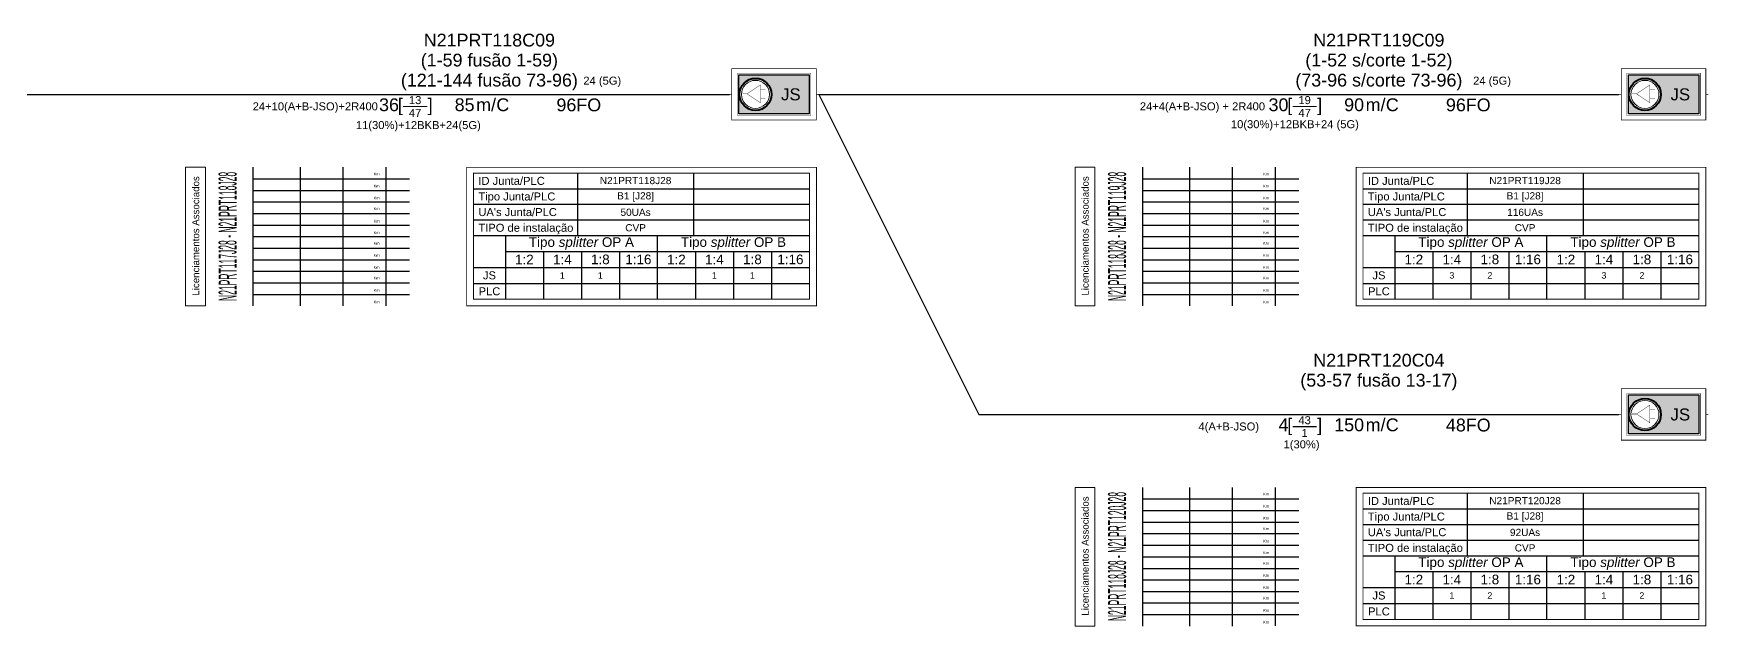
# Model space of a CAD drawing. Header units: metres. Extents: x 288 to 1034, y 827 to 7702.
# Drawn here: x 824.3 to 1033.6, y 7423.1 to 7497.2 of the extents above; entities that cross this region are included whole.
import ezdxf
from ezdxf.enums import TextEntityAlignment as Align

# ---------------------------------------------------------------- set-up
doc = ezdxf.new("R2010")
doc.units = ezdxf.units.M
doc.header["$MEASUREMENT"] = 0
doc.set_wipeout_variables(frame=1)
for name, color, linetype in [('3-PROJ_FTTH_CABO', 7, 'Continuous'), ('3-PROJ_FTTH_JUNTA', 7, 'Continuous'), ('3-PROJ_FTTH_LICENCIAMENTOS', 7, 'Continuous'), ('Ajusa STCE', 7, 'Continuous')]:
    doc.layers.add(name, color=color, linetype=linetype)
doc.styles.add('ARIAL', font='')
doc.styles.get('ARIAL').set_extended_font_data('Arial')

# ---------------------------------------------------------------- blocks, each defined once
blk = doc.blocks.new('Troço Sinoptico')
at = {"color": 7, "lineweight": 0, "style": 'ARIAL'}
for tag, p in [('D1', (-16.57, -9.75)), ('T1', (-10.78, -9.77)), ('E1', (-1.22, -9.77)), ('D2', (-16.57, -11.26))]:
    blk.add_attdef(tag, text='', height=0.631, dxfattribs=at).set_placement(p, align=Align.MIDDLE_CENTER)
blk.add_attdef('XXX1', text='', height=0.631, dxfattribs=at).set_placement((-4.58, -9.81), align=Align.MIDDLE_RIGHT)
at = {"color": 7}
blk.add_wipeout([(-27.96, -26.44), (-27.96, -9.12), (0, -9.12), (0, -26.43)], dxfattribs=at)
at = {"color": 7, "lineweight": 0}
blk.add_lwpolyline([(-27.96, -26.44), (-25.49, -26.44), (-25.49, -9.12), (-27.96, -9.12)], close=True, dxfattribs=at)
at = {"color": 7}
for points in [[(-19.54, -9.12), (-19.54, -26.44)], [(-13.66, -9.12), (-13.66, -17.78)], [(-8.33, -9.12), (-8.33, -17.78)], [(-2.94, -9.12), (-2.94, -17.77)], [(-19.54, -10.56), (0, -10.56)], [(-19.54, -12), (0, -12)], [(-19.54, -13.44), (0, -13.44)], [(-19.54, -14.89), (0, -14.89)], [(-19.54, -16.33), (0, -16.33)], [(-19.54, -17.77), (0, -17.77)], [(-13.66, -17.78), (-13.66, -26.44)], [(-8.33, -17.78), (-8.33, -26.44)], [(-2.94, -17.78), (-2.94, -26.43)], [(-19.54, -19.23), (0, -19.23)], [(-19.54, -20.67), (0, -20.67)], [(-19.54, -22.11), (0, -22.11)], [(-19.54, -23.55), (0, -23.55)], [(-19.54, -24.99), (0, -24.99)]]:
    blk.add_lwpolyline(points, dxfattribs=at)
at = {"color": 7, "lineweight": 0, "true_color": 0xffffff, "insert": (-26.69, -17.69), "char_height": 0.865, "width": 17.7947, "attachment_point": 5, "rotation": 90, "style": 'ARIAL'}
blk.add_mtext('Licenciamentos Associados', dxfattribs=at)
at = {"color": 7, "lineweight": 0, "char_height": 0.355, "width": 6.2282, "attachment_point": 2, "style": 'ARIAL'}
for insert in [(-4.09, -9.77), (-4.1, -11.28), (-4.09, -14.1), (-4.09, -12.78), (-4.09, -15.66), (-4.1, -18.43), (-4.09, -17.1), (-4.1, -19.94), (-4.1, -21.44), (-4.1, -22.77), (-4.09, -24.32), (-4.09, -25.77)]:
    blk.add_mtext('Km', dxfattribs=dict(at, insert=insert))
at = {"color": 7, "lineweight": 0, "style": 'ARIAL', "width": 0.580821}
blk.add_attdef('ORIGEM-DESTINO', text='', height=2.25, rotation=90, dxfattribs=at).set_placement((-21.59, -25.83), (-21.59, -9.68), align=Align.FIT)
at = {"color": 7, "lineweight": 0, "style": 'ARIAL'}
for tag, p in [('D3', (-16.57, -12.76)), ('T2', (-10.78, -11.28)), ('T3', (-10.78, -12.77)), ('E2', (-1.22, -11.3)), ('E3', (-1.22, -12.78)), ('D4', (-16.57, -14.09)), ('T4', (-10.78, -14.1)), ('E4', (-1.22, -14.1)), ('D5', (-16.57, -15.64)), ('T5', (-10.78, -15.65)), ('E5', (-1.22, -15.65)), ('D6', (-16.57, -17.08)), ('D7', (-16.57, -18.42)), ('T6', (-10.78, -17.09)), ('T7', (-10.78, -18.43)), ('E7', (-1.22, -18.43)), ('E6', (-1.22, -17.09)), ('D8', (-16.57, -19.93)), ('T8', (-10.79, -19.94)), ('E8', (-1.22, -19.97)), ('D10', (-16.57, -22.75)), ('D9', (-16.57, -21.42)), ('T10', (-10.78, -22.77)), ('T9', (-10.79, -21.44)), ('E10', (-1.22, -22.77)), ('E9', (-1.22, -21.45)), ('D11', (-16.57, -24.3)), ('T11', (-10.79, -24.31)), ('E11', (-1.22, -24.31)), ('D12', (-16.57, -25.74)), ('T12', (-10.79, -25.76)), ('E12', (-1.22, -25.76))]:
    blk.add_attdef(tag, text='', height=0.631, dxfattribs=at).set_placement(p, align=Align.MIDDLE_CENTER)
for tag, p in [('XXX2', (-4.59, -11.32)), ('XXX3', (-4.58, -12.81)), ('XXX4', (-4.59, -14.14)), ('XXX5', (-4.58, -15.69)), ('XXX7', (-4.59, -18.47)), ('XXX6', (-4.58, -17.13)), ('XXX8', (-4.59, -19.98)), ('XXX10', (-4.59, -22.81)), ('XXX9', (-4.59, -21.48)), ('XXX11', (-4.58, -24.35)), ('XXX12', (-4.58, -25.8))]:
    blk.add_attdef(tag, text='', height=0.631, dxfattribs=at).set_placement(p, align=Align.MIDDLE_RIGHT)
at = {"color": 7, "lineweight": 0, "style": 'ARIAL', "flags": 1}
blk.add_attdef('ID', text='', height=0.631, dxfattribs=at).set_placement((-13.98, -27.67), align=Align.MIDDLE_CENTER)
at = {"layer": 'Defpoints', "flags": 1}
for tag, p in [('TROCO', (-28.25, -8.29)), ('GAMA', (-13.98, -8.55))]:
    blk.add_attdef(tag, p, '', height=2.16, dxfattribs=at)
blk = doc.blocks.new('*U7')
blk.add_hatch(color=31).paths.add_polyline_path([(9.97, -2.44), (1.18, -2.44), (1.18, 2.44), (9.97, 2.44)])
at = {"color": 7}
for points, const_width in [([(10.86, -3.21), (0.29, -3.21), (0.29, 3.21), (10.86, 3.21)], 0.0929), ([(10.17, -2.63), (0.99, -2.63), (0.99, 2.63), (10.17, 2.63)], 0.0465)]:
    blk.add_lwpolyline(points, close=True, dxfattribs=dict(at, const_width=const_width))
at = {"color": 31}
blk.add_lwpolyline([(9.97, -2.44), (1.18, -2.44), (1.18, 2.44), (9.97, 2.44)], close=True, dxfattribs=at)
at = {"color": 7}
for points, const_width in [([(0.29, 0), (0, 0)], 0.0743), ([(11.15, 0), (10.86, 0)], 0.0743), ([(-40.78, -1.52), (-37.77, -1.52)], 0.15)]:
    blk.add_lwpolyline(points, dxfattribs=dict(at, const_width=const_width))
at = {"color": 7, "ltscale": 0.001}
blk.add_lwpolyline([(10.86, -9.12, 0.12, 0.12, 0), (10.86, -9.12, 0.12, 0.12, 0), (-32.84, -9.12, 0.12, 0.12, 0), (-32.84, -26.43, 0.12, 0.12, 0), (10.86, -26.43, 0.12, 0.12, 0), (10.86, -26.43, 0.12, 0.12, 0), (10.86, -9.12, 0, 0, 0)], format="xyseb", dxfattribs=at)
at = {"color": 7, "ltscale": 0.001, "const_width": 0.12}
blk.add_lwpolyline([(10, -25.61), (10, -25.61), (-31.98, -25.61), (-31.98, -9.84), (10, -9.84), (10, -9.84)], close=True, dxfattribs=at)
at = {"color": 7}
for points in [[(-18.98, -9.84), (-18.98, -17.65)], [(-4.49, -9.84), (-4.49, -17.65)], [(-31.98, -11.79), (10, -11.79)], [(-31.98, -13.74), (10, -13.74)], [(-31.98, -15.69), (10, -15.69)], [(-31.98, -17.65), (10, -17.65)], [(-28, -17.65), (-28, -25.61)], [(-9, -25.61), (-9, -17.65)], [(-28, -19.64), (10, -19.64)], [(-23.25, -19.64), (-23.25, -25.61)], [(-18.5, -19.64), (-18.5, -25.61)], [(-13.75, -19.64), (-13.75, -25.61)], [(-4.25, -19.64), (-4.25, -25.61)], [(0.5, -19.64), (0.5, -25.61)], [(5.25, -19.64), (5.25, -25.61)], [(-31.98, -21.63), (10, -21.63)], [(-31.98, -23.62), (10, -23.62)], [(-31.98, -23.62), (-13.57, -23.62), (10, -23.62)]]:
    blk.add_lwpolyline(points, dxfattribs=at)
at = {"color": 7, "style": 'ARIAL'}
for s, height, p in [('JS', 1.5, (7.67, 0)), ('JS', 1, (-29.99, -22.62)), ('PLC', 1, (-29.99, -24.61))]:
    blk.add_text(s, height=height, dxfattribs=at).set_placement(p, align=Align.MIDDLE_CENTER)
blk.add_text('[     ]  ', height=1.6, dxfattribs=at).set_placement((-35.85, -0.5), align=Align.TOP_RIGHT)
for s, p in [('ID Junta/PLC', (-31.38, -10.81)), ('Tipo Junta/PLC', (-31.38, -12.76)), ("UA's Junta/PLC", (-31.38, -14.71)), ('TIPO de instalação', (-31.38, -16.67))]:
    blk.add_text(s, height=1, dxfattribs=at).set_placement(p, align=Align.MIDDLE_LEFT)
at = {"insert": (-31.65, -0.5), "char_height": 1.6, "width": 2.8224, "attachment_point": 1, "style": 'ARIAL'}
blk.add_mtext('m/', dxfattribs=at)
at = {"color": 7, "ltscale": 0.001, "char_height": 1.2, "attachment_point": 5, "style": 'ARIAL'}
for s, insert, width in [('{\\C114;Tipo \\fArial|b0|i1|c0|p34;splitter\\fArial|b0|i0|c0|p34; OP A}', (-18.5, -18.64), 14.6912), ('{\\C10;Tipo \\fArial|b0|i1|c0|p34;splitter\\fArial|b0|i0|c0|p34; OP B}', (0.5, -18.64), 14.6912), ('{\\C114;1:2}', (-25.63, -20.63), 4.1115), ('{\\C114;1:4}', (-20.88, -20.63), 4.1115), ('{\\C114;1:8}', (-16.13, -20.63), 4.1115), ('{\\C114;1:16}', (-11.38, -20.63), 4.1115), ('{\\C10;1:2}', (-6.63, -20.63), 4.1115), ('{\\C10;1:4}', (-1.88, -20.63), 4.1115), ('{\\C10;1:8}', (2.87, -20.63), 4.1115), ('{\\C10;1:16}', (7.62, -20.63), 4.1115)]:
    blk.add_mtext(s, dxfattribs=dict(at, insert=insert, width=width))
at = {"color": 7, "style": 'ARIAL'}
for tag, p in [('ID_CABO', (-30, 5.5)), ('ID_CABO2', (-30, 3)), ('ID_CABO3', (-30, 0.5))]:
    blk.add_attdef(tag, text='', height=1.6, dxfattribs=at).set_placement(p, align=Align.BOTTOM_CENTER)
at = {"color": 7, "lineweight": 0, "style": 'ARIAL'}
blk.add_attdef('FO_ACTIVAS', text='', height=1.6, dxfattribs=at).set_placement((-41.3, -0.5), align=Align.TOP_RIGHT)
for tag, height, p in [('FO_RESERVA', 1, (-39.28, -2.32)), ('FO_MORTAS', 1, (-39.28, -0.72)), ('JUNTA', 0.9, (-11.73, -10.77)), ('TIPO_JUNTA', 0.9, (-11.73, -12.68)), ('UA_JUNTA', 0.9, (-11.73, -14.74)), ('INSTALACAO', 0.9, (-11.73, -16.67)), ('NPOL_CVP', 0.9, (2.75, -16.66))]:
    blk.add_attdef(tag, text='', height=height, dxfattribs=at).set_placement(p, align=Align.MIDDLE_CENTER)
at = {"color": 7, "style": 'ARIAL'}
blk.add_attdef('METROS', text='', height=1.6, dxfattribs=at).set_placement((-31.85, -0.5), align=Align.TOP_RIGHT)
for tag, p in [('TIPO_INSTALACAO', (-29.13, -0.5)), ('CAPACIDADE', (-21.62, -0.52))]:
    blk.add_attdef(tag, text='', height=1.6, dxfattribs=at).set_placement(p, align=Align.TOP_LEFT)
at = {"color": 5, "lineweight": 0, "style": 'ARIAL'}
blk.add_attdef('FO_RTR+BKB', text='', height=0.8, dxfattribs=at).set_placement((12.07, -1.2), align=Align.MIDDLE_LEFT)
at = {"color": 4, "lineweight": 0, "style": 'ARIAL'}
blk.add_attdef('ALOCAÇÃO_RDP', text='', height=0.8, dxfattribs=at).set_placement((-0.91, -2.81), align=Align.MIDDLE_RIGHT)
at = {"color": 1, "lineweight": 0, "style": 'ARIAL'}
blk.add_attdef('ALOCAÇÃO_RDS', text='', height=0.8, dxfattribs=at).set_placement((-0.89, -4.35), align=Align.MIDDLE_RIGHT)
at = {"color": 4, "lineweight": 0, "style": 'ARIAL'}
blk.add_attdef('FO_RDP', text='', height=0.8, dxfattribs=at).set_placement((12.06, -2.81), align=Align.MIDDLE_LEFT)
at = {"color": 1, "lineweight": 0, "style": 'ARIAL'}
blk.add_attdef('FO_RDS', text='', height=0.8, dxfattribs=at).set_placement((12.09, -4.35), align=Align.MIDDLE_LEFT)
at = {"color": 7, "lineweight": 0, "style": 'ARIAL'}
blk.add_attdef('MORADA', text='', height=0.75, dxfattribs=at).set_placement((10.86, -7.21), align=Align.MIDDLE_RIGHT)
at = {"color": 114, "style": 'ARIAL'}
for tag, p in [('(J)1:2_A', (-25.63, -22.62)), ('(J)1:4_A', (-20.88, -22.62)), ('(J)1:8_A', (-16.13, -22.62)), ('(J)1:16_A', (-11.38, -22.62)), ('(P)1:2_A', (-25.63, -24.61)), ('(P)1:4_A', (-20.88, -24.61)), ('(P)1:8_A', (-16.13, -24.61)), ('(P)1:16_A', (-11.38, -24.61))]:
    blk.add_attdef(tag, text='', height=0.8, dxfattribs=at).set_placement(p, align=Align.MIDDLE_CENTER)
at = {"color": 10, "style": 'ARIAL'}
for tag, p in [('(J)1:2_B', (-6.63, -22.62)), ('(J)1:4_B', (-1.88, -22.62)), ('(J)1:8_B', (2.87, -22.62)), ('(J)1:16_B', (7.62, -22.62)), ('(P)1:2_B', (-6.63, -24.61)), ('(P)1:4_B', (-1.88, -24.61)), ('(P)1:8_B', (2.87, -24.61)), ('(P)1:16_B', (7.62, -24.61))]:
    blk.add_attdef(tag, text='', height=0.8, dxfattribs=at).set_placement(p, align=Align.MIDDLE_CENTER)
at = {"color": 7, "lineweight": 0}
blk.add_wipeout([(3.7, -1.95), (3.43, -1.99), (3.09, -2), (2.79, -1.95), (2.57, -1.88), (2.34, -1.78), (2.03, -1.59), (1.77, -1.34), (1.58, -1.1), (1.47, -0.92), (1.35, -0.61), (1.28, -0.33), (1.25, 0), (1.3, 0.42), (1.38, 0.7), (1.51, 0.98), (1.63, 1.17), (1.83, 1.4), (1.98, 1.55), (2.18, 1.69), (2.4, 1.81), (2.69, 1.92), (2.92, 1.97), (3.27, 2), (3.51, 1.99), (3.73, 1.94), (3.98, 1.87), (4.15, 1.79), (4.31, 1.7), (4.51, 1.56), (4.66, 1.42), (4.79, 1.28), (4.96, 1.05), (5.05, 0.88), (5.15, 0.64), (5.21, 0.41), (5.25, 0.11), (5.23, -0.32), (5.19, -0.52), (5.11, -0.74), (4.96, -1.04), (4.78, -1.3), (4.57, -1.51), (4.25, -1.74), (3.96, -1.87)], dxfattribs=at)
at = {"color": 7, "const_width": 0.0465}
for points in [[(1.63, 0.06), (2.2, 0.06)], [(3.87, 0.62), (4.5, 0.62)], [(3.87, -0.49), (4.5, -0.49)]]:
    blk.add_lwpolyline(points, dxfattribs=at)
blk.add_lwpolyline([(2.2, 0.06), (3.87, -1.05), (3.87, 1.18)], close=True, dxfattribs=at)
at = {"color": 7, "lineweight": 40}
blk.add_circle((3.25, 0), 2, dxfattribs=at)
at = {"color": 7, "lineweight": 0}
blk.add_circle((3.25, 0), 1.75, dxfattribs=at)
blk.add_circle((3.25, 0), 1.75, dxfattribs=at)
blk = doc.blocks.new('*U36')
blk.add_hatch(color=31).paths.add_polyline_path([(9.97, -2.44), (1.18, -2.44), (1.18, 2.44), (9.97, 2.44)])
at = {"color": 7}
for points, const_width in [([(10.86, -3.21), (0.29, -3.21), (0.29, 3.21), (10.86, 3.21)], 0.0929), ([(10.17, -2.63), (0.99, -2.63), (0.99, 2.63), (10.17, 2.63)], 0.0465)]:
    blk.add_lwpolyline(points, close=True, dxfattribs=dict(at, const_width=const_width))
at = {"color": 31}
blk.add_lwpolyline([(9.97, -2.44), (1.18, -2.44), (1.18, 2.44), (9.97, 2.44)], close=True, dxfattribs=at)
at = {"color": 7}
for points, const_width in [([(0.29, 0), (0, 0)], 0.0743), ([(11.15, 0), (10.86, 0)], 0.0743), ([(-40.78, -1.52), (-37.77, -1.52)], 0.15)]:
    blk.add_lwpolyline(points, dxfattribs=dict(at, const_width=const_width))
at = {"color": 7, "ltscale": 0.001}
blk.add_lwpolyline([(10.86, -9.12, 0.12, 0.12, 0), (10.86, -9.12, 0.12, 0.12, 0), (-32.84, -9.12, 0.12, 0.12, 0), (-32.84, -26.43, 0.12, 0.12, 0), (10.86, -26.43, 0.12, 0.12, 0), (10.86, -26.43, 0.12, 0.12, 0), (10.86, -9.12, 0, 0, 0)], format="xyseb", dxfattribs=at)
at = {"color": 7, "ltscale": 0.001, "const_width": 0.12}
blk.add_lwpolyline([(10, -25.61), (10, -25.61), (-31.98, -25.61), (-31.98, -9.84), (10, -9.84), (10, -9.84)], close=True, dxfattribs=at)
at = {"color": 7}
for points in [[(-18.98, -9.84), (-18.98, -17.65)], [(-4.49, -9.84), (-4.49, -17.65)], [(-31.98, -11.79), (10, -11.79)], [(-31.98, -13.74), (10, -13.74)], [(-31.98, -15.69), (10, -15.69)], [(-31.98, -17.65), (10, -17.65)], [(-28, -17.65), (-28, -25.61)], [(-9, -25.61), (-9, -17.65)], [(-28, -19.64), (10, -19.64)], [(-23.25, -19.64), (-23.25, -25.61)], [(-18.5, -19.64), (-18.5, -25.61)], [(-13.75, -19.64), (-13.75, -25.61)], [(-4.25, -19.64), (-4.25, -25.61)], [(0.5, -19.64), (0.5, -25.61)], [(5.25, -19.64), (5.25, -25.61)], [(-31.98, -21.63), (10, -21.63)], [(-31.98, -23.62), (10, -23.62)], [(-31.98, -23.62), (-13.57, -23.62), (10, -23.62)]]:
    blk.add_lwpolyline(points, dxfattribs=at)
at = {"color": 7, "style": 'ARIAL'}
for s, height, p in [('JS', 1.5, (7.67, 0)), ('JS', 1, (-29.99, -22.62)), ('PLC', 1, (-29.99, -24.61))]:
    blk.add_text(s, height=height, dxfattribs=at).set_placement(p, align=Align.MIDDLE_CENTER)
blk.add_text('[     ]  ', height=1.6, dxfattribs=at).set_placement((-35.85, -0.5), align=Align.TOP_RIGHT)
for s, p in [('ID Junta/PLC', (-31.38, -10.81)), ('Tipo Junta/PLC', (-31.38, -12.76)), ("UA's Junta/PLC", (-31.38, -14.71)), ('TIPO de instalação', (-31.38, -16.67))]:
    blk.add_text(s, height=1, dxfattribs=at).set_placement(p, align=Align.MIDDLE_LEFT)
at = {"insert": (-31.65, -0.5), "char_height": 1.6, "width": 2.8224, "attachment_point": 1, "style": 'ARIAL'}
blk.add_mtext('m/', dxfattribs=at)
at = {"color": 7, "ltscale": 0.001, "char_height": 1.2, "attachment_point": 5, "style": 'ARIAL'}
for s, insert, width in [('{\\C114;Tipo \\fArial|b0|i1|c0|p34;splitter\\fArial|b0|i0|c0|p34; OP A}', (-18.5, -18.64), 14.6912), ('{\\C10;Tipo \\fArial|b0|i1|c0|p34;splitter\\fArial|b0|i0|c0|p34; OP B}', (0.5, -18.64), 14.6912), ('{\\C114;1:2}', (-25.63, -20.63), 4.1115), ('{\\C114;1:4}', (-20.88, -20.63), 4.1115), ('{\\C114;1:8}', (-16.13, -20.63), 4.1115), ('{\\C114;1:16}', (-11.38, -20.63), 4.1115), ('{\\C10;1:2}', (-6.63, -20.63), 4.1115), ('{\\C10;1:4}', (-1.88, -20.63), 4.1115), ('{\\C10;1:8}', (2.87, -20.63), 4.1115), ('{\\C10;1:16}', (7.62, -20.63), 4.1115)]:
    blk.add_mtext(s, dxfattribs=dict(at, insert=insert, width=width))
at = {"color": 7, "style": 'ARIAL'}
for tag, p in [('ID_CABO', (-30, 5.5)), ('ID_CABO2', (-30, 3)), ('ID_CABO3', (-30, 0.5))]:
    blk.add_attdef(tag, text='', height=1.6, dxfattribs=at).set_placement(p, align=Align.BOTTOM_CENTER)
at = {"color": 7, "lineweight": 0, "style": 'ARIAL'}
blk.add_attdef('FO_ACTIVAS', text='', height=1.6, dxfattribs=at).set_placement((-41.3, -0.5), align=Align.TOP_RIGHT)
for tag, height, p in [('FO_RESERVA', 1, (-39.28, -2.32)), ('FO_MORTAS', 1, (-39.28, -0.72)), ('JUNTA', 0.9, (-11.73, -10.77)), ('TIPO_JUNTA', 0.9, (-11.73, -12.68)), ('UA_JUNTA', 0.9, (-11.73, -14.74)), ('INSTALACAO', 0.9, (-11.73, -16.67)), ('NPOL_CVP', 0.9, (2.75, -16.66))]:
    blk.add_attdef(tag, text='', height=height, dxfattribs=at).set_placement(p, align=Align.MIDDLE_CENTER)
at = {"color": 7, "style": 'ARIAL'}
blk.add_attdef('METROS', text='', height=1.6, dxfattribs=at).set_placement((-31.85, -0.5), align=Align.TOP_RIGHT)
for tag, p in [('TIPO_INSTALACAO', (-29.13, -0.5)), ('CAPACIDADE', (-21.62, -0.52))]:
    blk.add_attdef(tag, text='', height=1.6, dxfattribs=at).set_placement(p, align=Align.TOP_LEFT)
at = {"color": 5, "lineweight": 0, "style": 'ARIAL'}
blk.add_attdef('FO_RTR+BKB', text='', height=0.8, dxfattribs=at).set_placement((12.07, -1.2), align=Align.MIDDLE_LEFT)
at = {"color": 4, "lineweight": 0, "style": 'ARIAL'}
blk.add_attdef('ALOCAÇÃO_RDP', text='', height=0.8, dxfattribs=at).set_placement((-0.91, -2.81), align=Align.MIDDLE_RIGHT)
at = {"color": 1, "lineweight": 0, "style": 'ARIAL'}
blk.add_attdef('ALOCAÇÃO_RDS', text='', height=0.8, dxfattribs=at).set_placement((-0.89, -4.35), align=Align.MIDDLE_RIGHT)
at = {"color": 4, "lineweight": 0, "style": 'ARIAL'}
blk.add_attdef('FO_RDP', text='', height=0.8, dxfattribs=at).set_placement((12.06, -2.81), align=Align.MIDDLE_LEFT)
at = {"color": 1, "lineweight": 0, "style": 'ARIAL'}
blk.add_attdef('FO_RDS', text='', height=0.8, dxfattribs=at).set_placement((12.09, -4.35), align=Align.MIDDLE_LEFT)
at = {"color": 7, "lineweight": 0, "style": 'ARIAL'}
blk.add_attdef('MORADA', text='', height=0.75, dxfattribs=at).set_placement((10.86, -7.21), align=Align.MIDDLE_RIGHT)
at = {"color": 114, "style": 'ARIAL'}
for tag, p in [('(J)1:2_A', (-25.63, -22.62)), ('(J)1:4_A', (-20.88, -22.62)), ('(J)1:8_A', (-16.13, -22.62)), ('(J)1:16_A', (-11.38, -22.62)), ('(P)1:2_A', (-25.63, -24.61)), ('(P)1:4_A', (-20.88, -24.61)), ('(P)1:8_A', (-16.13, -24.61)), ('(P)1:16_A', (-11.38, -24.61))]:
    blk.add_attdef(tag, text='', height=0.8, dxfattribs=at).set_placement(p, align=Align.MIDDLE_CENTER)
at = {"color": 10, "style": 'ARIAL'}
for tag, p in [('(J)1:2_B', (-6.63, -22.62)), ('(J)1:4_B', (-1.88, -22.62)), ('(J)1:8_B', (2.87, -22.62)), ('(J)1:16_B', (7.62, -22.62)), ('(P)1:2_B', (-6.63, -24.61)), ('(P)1:4_B', (-1.88, -24.61)), ('(P)1:8_B', (2.87, -24.61)), ('(P)1:16_B', (7.62, -24.61))]:
    blk.add_attdef(tag, text='', height=0.8, dxfattribs=at).set_placement(p, align=Align.MIDDLE_CENTER)
at = {"color": 7, "lineweight": 0}
blk.add_wipeout([(3.7, -1.95), (3.43, -1.99), (3.09, -2), (2.79, -1.95), (2.57, -1.88), (2.34, -1.78), (2.03, -1.59), (1.77, -1.34), (1.58, -1.1), (1.47, -0.92), (1.35, -0.61), (1.28, -0.33), (1.25, 0), (1.3, 0.42), (1.38, 0.7), (1.51, 0.98), (1.63, 1.17), (1.83, 1.4), (1.98, 1.55), (2.18, 1.69), (2.4, 1.81), (2.69, 1.92), (2.92, 1.97), (3.27, 2), (3.51, 1.99), (3.73, 1.94), (3.98, 1.87), (4.15, 1.79), (4.31, 1.7), (4.51, 1.56), (4.66, 1.42), (4.79, 1.28), (4.96, 1.05), (5.05, 0.88), (5.15, 0.64), (5.21, 0.41), (5.25, 0.11), (5.23, -0.32), (5.19, -0.52), (5.11, -0.74), (4.96, -1.04), (4.78, -1.3), (4.57, -1.51), (4.25, -1.74), (3.96, -1.87)], dxfattribs=at)
at = {"color": 7, "const_width": 0.0465}
for points in [[(1.63, 0.06), (2.2, 0.06)], [(3.87, 0.62), (4.5, 0.62)], [(3.87, -0.49), (4.5, -0.49)]]:
    blk.add_lwpolyline(points, dxfattribs=at)
blk.add_lwpolyline([(2.2, 0.06), (3.87, -1.05), (3.87, 1.18)], close=True, dxfattribs=at)
at = {"color": 7, "lineweight": 40}
blk.add_circle((3.25, 0), 2, dxfattribs=at)
at = {"color": 7, "lineweight": 0}
blk.add_circle((3.25, 0), 1.75, dxfattribs=at)
blk.add_circle((3.25, 0), 1.75, dxfattribs=at)
blk = doc.blocks.new('*U37')
blk.add_hatch(color=31).paths.add_polyline_path([(9.97, -2.44), (1.18, -2.44), (1.18, 2.44), (9.97, 2.44)])
at = {"color": 7}
for points, const_width in [([(10.86, -3.21), (0.29, -3.21), (0.29, 3.21), (10.86, 3.21)], 0.0929), ([(10.17, -2.63), (0.99, -2.63), (0.99, 2.63), (10.17, 2.63)], 0.0465)]:
    blk.add_lwpolyline(points, close=True, dxfattribs=dict(at, const_width=const_width))
at = {"color": 31}
blk.add_lwpolyline([(9.97, -2.44), (1.18, -2.44), (1.18, 2.44), (9.97, 2.44)], close=True, dxfattribs=at)
at = {"color": 7}
for points, const_width in [([(0.29, 0), (0, 0)], 0.0743), ([(11.15, 0), (10.86, 0)], 0.0743), ([(-40.78, -1.52), (-37.77, -1.52)], 0.15)]:
    blk.add_lwpolyline(points, dxfattribs=dict(at, const_width=const_width))
at = {"color": 7, "ltscale": 0.001}
blk.add_lwpolyline([(10.86, -9.12, 0.12, 0.12, 0), (10.86, -9.12, 0.12, 0.12, 0), (-32.84, -9.12, 0.12, 0.12, 0), (-32.84, -26.43, 0.12, 0.12, 0), (10.86, -26.43, 0.12, 0.12, 0), (10.86, -26.43, 0.12, 0.12, 0), (10.86, -9.12, 0, 0, 0)], format="xyseb", dxfattribs=at)
at = {"color": 7, "ltscale": 0.001, "const_width": 0.12}
blk.add_lwpolyline([(10, -25.61), (10, -25.61), (-31.98, -25.61), (-31.98, -9.84), (10, -9.84), (10, -9.84)], close=True, dxfattribs=at)
at = {"color": 7}
for points in [[(-18.98, -9.84), (-18.98, -17.65)], [(-4.49, -9.84), (-4.49, -17.65)], [(-31.98, -11.79), (10, -11.79)], [(-31.98, -13.74), (10, -13.74)], [(-31.98, -15.69), (10, -15.69)], [(-31.98, -17.65), (10, -17.65)], [(-28, -17.65), (-28, -25.61)], [(-9, -25.61), (-9, -17.65)], [(-28, -19.64), (10, -19.64)], [(-23.25, -19.64), (-23.25, -25.61)], [(-18.5, -19.64), (-18.5, -25.61)], [(-13.75, -19.64), (-13.75, -25.61)], [(-4.25, -19.64), (-4.25, -25.61)], [(0.5, -19.64), (0.5, -25.61)], [(5.25, -19.64), (5.25, -25.61)], [(-31.98, -21.63), (10, -21.63)], [(-31.98, -23.62), (10, -23.62)], [(-31.98, -23.62), (-13.57, -23.62), (10, -23.62)]]:
    blk.add_lwpolyline(points, dxfattribs=at)
at = {"color": 7, "style": 'ARIAL'}
for s, height, p in [('JS', 1.5, (7.67, 0)), ('JS', 1, (-29.99, -22.62)), ('PLC', 1, (-29.99, -24.61))]:
    blk.add_text(s, height=height, dxfattribs=at).set_placement(p, align=Align.MIDDLE_CENTER)
blk.add_text('[     ]  ', height=1.6, dxfattribs=at).set_placement((-35.85, -0.5), align=Align.TOP_RIGHT)
for s, p in [('ID Junta/PLC', (-31.38, -10.81)), ('Tipo Junta/PLC', (-31.38, -12.76)), ("UA's Junta/PLC", (-31.38, -14.71)), ('TIPO de instalação', (-31.38, -16.67))]:
    blk.add_text(s, height=1, dxfattribs=at).set_placement(p, align=Align.MIDDLE_LEFT)
at = {"insert": (-31.65, -0.5), "char_height": 1.6, "width": 2.8224, "attachment_point": 1, "style": 'ARIAL'}
blk.add_mtext('m/', dxfattribs=at)
at = {"color": 7, "ltscale": 0.001, "char_height": 1.2, "attachment_point": 5, "style": 'ARIAL'}
for s, insert, width in [('{\\C114;Tipo \\fArial|b0|i1|c0|p34;splitter\\fArial|b0|i0|c0|p34; OP A}', (-18.5, -18.64), 14.6912), ('{\\C10;Tipo \\fArial|b0|i1|c0|p34;splitter\\fArial|b0|i0|c0|p34; OP B}', (0.5, -18.64), 14.6912), ('{\\C114;1:2}', (-25.63, -20.63), 4.1115), ('{\\C114;1:4}', (-20.88, -20.63), 4.1115), ('{\\C114;1:8}', (-16.13, -20.63), 4.1115), ('{\\C114;1:16}', (-11.38, -20.63), 4.1115), ('{\\C10;1:2}', (-6.63, -20.63), 4.1115), ('{\\C10;1:4}', (-1.88, -20.63), 4.1115), ('{\\C10;1:8}', (2.87, -20.63), 4.1115), ('{\\C10;1:16}', (7.62, -20.63), 4.1115)]:
    blk.add_mtext(s, dxfattribs=dict(at, insert=insert, width=width))
at = {"color": 7, "style": 'ARIAL'}
for tag, p in [('ID_CABO', (-30, 5.5)), ('ID_CABO2', (-30, 3)), ('ID_CABO3', (-30, 0.5))]:
    blk.add_attdef(tag, text='', height=1.6, dxfattribs=at).set_placement(p, align=Align.BOTTOM_CENTER)
at = {"color": 7, "lineweight": 0, "style": 'ARIAL'}
blk.add_attdef('FO_ACTIVAS', text='', height=1.6, dxfattribs=at).set_placement((-41.3, -0.5), align=Align.TOP_RIGHT)
for tag, height, p in [('FO_RESERVA', 1, (-39.28, -2.32)), ('FO_MORTAS', 1, (-39.28, -0.72)), ('JUNTA', 0.9, (-11.73, -10.77)), ('TIPO_JUNTA', 0.9, (-11.73, -12.68)), ('UA_JUNTA', 0.9, (-11.73, -14.74)), ('INSTALACAO', 0.9, (-11.73, -16.67)), ('NPOL_CVP', 0.9, (2.75, -16.66))]:
    blk.add_attdef(tag, text='', height=height, dxfattribs=at).set_placement(p, align=Align.MIDDLE_CENTER)
at = {"color": 7, "style": 'ARIAL'}
blk.add_attdef('METROS', text='', height=1.6, dxfattribs=at).set_placement((-31.85, -0.5), align=Align.TOP_RIGHT)
for tag, p in [('TIPO_INSTALACAO', (-29.13, -0.5)), ('CAPACIDADE', (-21.62, -0.52))]:
    blk.add_attdef(tag, text='', height=1.6, dxfattribs=at).set_placement(p, align=Align.TOP_LEFT)
at = {"color": 5, "lineweight": 0, "style": 'ARIAL'}
blk.add_attdef('FO_RTR+BKB', text='', height=0.8, dxfattribs=at).set_placement((12.07, -1.2), align=Align.MIDDLE_LEFT)
at = {"color": 4, "lineweight": 0, "style": 'ARIAL'}
blk.add_attdef('ALOCAÇÃO_RDP', text='', height=0.8, dxfattribs=at).set_placement((-0.91, -2.81), align=Align.MIDDLE_RIGHT)
at = {"color": 1, "lineweight": 0, "style": 'ARIAL'}
blk.add_attdef('ALOCAÇÃO_RDS', text='', height=0.8, dxfattribs=at).set_placement((-0.89, -4.35), align=Align.MIDDLE_RIGHT)
at = {"color": 4, "lineweight": 0, "style": 'ARIAL'}
blk.add_attdef('FO_RDP', text='', height=0.8, dxfattribs=at).set_placement((12.06, -2.81), align=Align.MIDDLE_LEFT)
at = {"color": 1, "lineweight": 0, "style": 'ARIAL'}
blk.add_attdef('FO_RDS', text='', height=0.8, dxfattribs=at).set_placement((12.09, -4.35), align=Align.MIDDLE_LEFT)
at = {"color": 7, "lineweight": 0, "style": 'ARIAL'}
blk.add_attdef('MORADA', text='', height=0.75, dxfattribs=at).set_placement((10.86, -7.21), align=Align.MIDDLE_RIGHT)
at = {"color": 114, "style": 'ARIAL'}
for tag, p in [('(J)1:2_A', (-25.63, -22.62)), ('(J)1:4_A', (-20.88, -22.62)), ('(J)1:8_A', (-16.13, -22.62)), ('(J)1:16_A', (-11.38, -22.62)), ('(P)1:2_A', (-25.63, -24.61)), ('(P)1:4_A', (-20.88, -24.61)), ('(P)1:8_A', (-16.13, -24.61)), ('(P)1:16_A', (-11.38, -24.61))]:
    blk.add_attdef(tag, text='', height=0.8, dxfattribs=at).set_placement(p, align=Align.MIDDLE_CENTER)
at = {"color": 10, "style": 'ARIAL'}
for tag, p in [('(J)1:2_B', (-6.63, -22.62)), ('(J)1:4_B', (-1.88, -22.62)), ('(J)1:8_B', (2.87, -22.62)), ('(J)1:16_B', (7.62, -22.62)), ('(P)1:2_B', (-6.63, -24.61)), ('(P)1:4_B', (-1.88, -24.61)), ('(P)1:8_B', (2.87, -24.61)), ('(P)1:16_B', (7.62, -24.61))]:
    blk.add_attdef(tag, text='', height=0.8, dxfattribs=at).set_placement(p, align=Align.MIDDLE_CENTER)
at = {"color": 7, "lineweight": 0}
blk.add_wipeout([(3.7, -1.95), (3.43, -1.99), (3.09, -2), (2.79, -1.95), (2.57, -1.88), (2.34, -1.78), (2.03, -1.59), (1.77, -1.34), (1.58, -1.1), (1.47, -0.92), (1.35, -0.61), (1.28, -0.33), (1.25, 0), (1.3, 0.42), (1.38, 0.7), (1.51, 0.98), (1.63, 1.17), (1.83, 1.4), (1.98, 1.55), (2.18, 1.69), (2.4, 1.81), (2.69, 1.92), (2.92, 1.97), (3.27, 2), (3.51, 1.99), (3.73, 1.94), (3.98, 1.87), (4.15, 1.79), (4.31, 1.7), (4.51, 1.56), (4.66, 1.42), (4.79, 1.28), (4.96, 1.05), (5.05, 0.88), (5.15, 0.64), (5.21, 0.41), (5.25, 0.11), (5.23, -0.32), (5.19, -0.52), (5.11, -0.74), (4.96, -1.04), (4.78, -1.3), (4.57, -1.51), (4.25, -1.74), (3.96, -1.87)], dxfattribs=at)
at = {"color": 7, "const_width": 0.0465}
for points in [[(1.63, 0.06), (2.2, 0.06)], [(3.87, 0.62), (4.5, 0.62)], [(3.87, -0.49), (4.5, -0.49)]]:
    blk.add_lwpolyline(points, dxfattribs=at)
blk.add_lwpolyline([(2.2, 0.06), (3.87, -1.05), (3.87, 1.18)], close=True, dxfattribs=at)
at = {"color": 7, "lineweight": 40}
blk.add_circle((3.25, 0), 2, dxfattribs=at)
at = {"color": 7, "lineweight": 0}
blk.add_circle((3.25, 0), 1.75, dxfattribs=at)
blk.add_circle((3.25, 0), 1.75, dxfattribs=at)

msp = doc.modelspace()

# ---------------------------------------------------------------- linework, layer by layer
at = {"layer": '3-PROJ_FTTH_CABO'}
for points in [[(811.25, 7489.56), (831.25, 7489.56)], [(831.25, 7489.56), (911.25, 7489.56)], [(922.4, 7489.56), (942.4, 7449.56)], [(922.4, 7489.56), (942.4, 7489.56)], [(942.4, 7489.56), (1022.4, 7489.56)], [(942.4, 7449.56), (1022.4, 7449.56)]]:
    msp.add_lwpolyline(points, dxfattribs=at)

# ---------------------------------------------------------------- block references
at = {"layer": '3-PROJ_FTTH_LICENCIAMENTOS'}
ref = msp.add_blockref('Troço Sinoptico', (871.25, 7489.56), dxfattribs=at)
ref.add_attrib('ORIGEM-DESTINO', 'N21PRT117J28 - N21PRT118J28', dxfattribs={"layer": '0', "color": 7, "lineweight": 0, "height": 2.2526, "rotation": 90, "style": 'ARIAL', "width": 0.33935}).set_placement((849.66, 7463.73), (849.66, 7479.88), align=Align.FIT)
ref = msp.add_blockref('Troço Sinoptico', (982.4, 7489.56), dxfattribs=at)
ref.add_attrib('ORIGEM-DESTINO', 'N21PRT118J28 - N21PRT119J28', dxfattribs={"layer": '0', "color": 7, "lineweight": 0, "height": 2.2526, "rotation": 90, "style": 'ARIAL', "width": 0.33935}).set_placement((960.81, 7463.73), (960.81, 7479.88), align=Align.FIT)
ref = msp.add_blockref('Troço Sinoptico', (982.4, 7449.56), dxfattribs=at)
ref.add_attrib('ORIGEM-DESTINO', 'N21PRT118J28 - N21PRT120J28', dxfattribs={"layer": '0', "color": 7, "lineweight": 0, "height": 2.2526, "rotation": 90, "style": 'ARIAL', "width": 0.33935}).set_placement((960.81, 7423.73), (960.81, 7439.88), align=Align.FIT)

# ---------------------------------------------------------------- texts
at = {"layer": 'Ajusa STCE', "color": 3, "lineweight": 30, "char_height": 1, "width": 29.5478, "attachment_point": 1}
for s, insert in [('\\pxt0;{\\fArial|b0|i0|c0|p34;24 (5G)}', (892.99, 7491.77)), ('\\pxt0;{\\fArial|b0|i0|c0|p34;24+10(A+B-JSO)+2R400}', (851.67, 7488.56)), ('\\pxt0;{\\fArial|b0|i0|c0|p34;11(30%)+12BKB+24(5G)}', (864.57, 7486.22)), ('\\pxt0;{\\fArial|b0|i0|c0|p34;4(A+B-JSO)}', (969.86, 7448.56)), ('\\pxt0;{\\fArial|b0|i0|c0|p34;1(30%)}', (980.49, 7446.33))]:
    msp.add_mtext(s, dxfattribs=dict(at, insert=insert))

# ---------------------------------------------------------------- next in the draw order: block references
at = {"layer": '3-PROJ_FTTH_JUNTA'}
for name, p, values in [('*U37', (911.25, 7489.56), {'JUNTA': 'N21PRT118J28', 'TIPO_JUNTA': 'B1 [J28]', 'UA_JUNTA': '50UAs', 'INSTALACAO': 'CVP', '(J)1:4_A': '1', '(J)1:8_A': '1', '(J)1:4_B': '1', '(J)1:8_B': '1', 'ID_CABO': 'N21PRT118C09', 'ID_CABO2': '(1-59 fusão 1-59)', 'ID_CABO3': '(121-144 fusão 73-96)', 'FO_ACTIVAS': '36', 'FO_MORTAS': '13', 'FO_RESERVA': '47', 'METROS': '85', 'TIPO_INSTALACAO': 'C', 'CAPACIDADE': '96FO'}), ('*U7', (1022.4, 7489.56), {'JUNTA': 'N21PRT119J28', 'TIPO_JUNTA': 'B1 [J28]', 'UA_JUNTA': '116UAs', 'INSTALACAO': 'CVP', '(J)1:4_A': '3', '(J)1:8_A': '2', '(J)1:4_B': '3', '(J)1:8_B': '2', 'ID_CABO': 'N21PRT119C09', 'ID_CABO2': '(1-52 s/corte 1-52)', 'ID_CABO3': '(73-96 s/corte 73-96)', 'FO_ACTIVAS': '30', 'FO_MORTAS': '19', 'FO_RESERVA': '47', 'METROS': '90', 'TIPO_INSTALACAO': 'C', 'CAPACIDADE': '96FO'}), ('*U36', (1022.4, 7449.56), {'JUNTA': 'N21PRT120J28', 'TIPO_JUNTA': 'B1 [J28]', 'UA_JUNTA': '92UAs', 'INSTALACAO': 'CVP', '(J)1:4_A': '1', '(J)1:8_A': '2', '(J)1:4_B': '1', '(J)1:8_B': '2', 'ID_CABO': 'N21PRT120C04', 'ID_CABO2': '(53-57 fusão 13-17)', 'FO_ACTIVAS': '4', 'FO_MORTAS': '43', 'FO_RESERVA': '1', 'METROS': '150', 'TIPO_INSTALACAO': 'C', 'CAPACIDADE': '48FO'})]:
    msp.add_blockref(name, p, dxfattribs=at).add_auto_attribs(values)

# ---------------------------------------------------------------- next in the draw order: texts
at = {"layer": 'Ajusa STCE', "color": 3, "lineweight": 30, "char_height": 1, "width": 29.5478, "attachment_point": 1}
for s, insert in [('\\pxt0;{\\fArial|b0|i0|c0|p34;24 (5G)}', (1004.18, 7491.77)), ('\\pxt0;{\\fArial|b0|i0|c0|p34;24+4(A+B-JSO) + 2R400}', (962.53, 7488.56)), ('\\pxt0;{\\fArial|b0|i0|c0|p34;10(30%)+12BKB+24 (5G)}', (973.91, 7486.33))]:
    msp.add_mtext(s, dxfattribs=dict(at, insert=insert))

doc.saveas('drawing.dxf')
